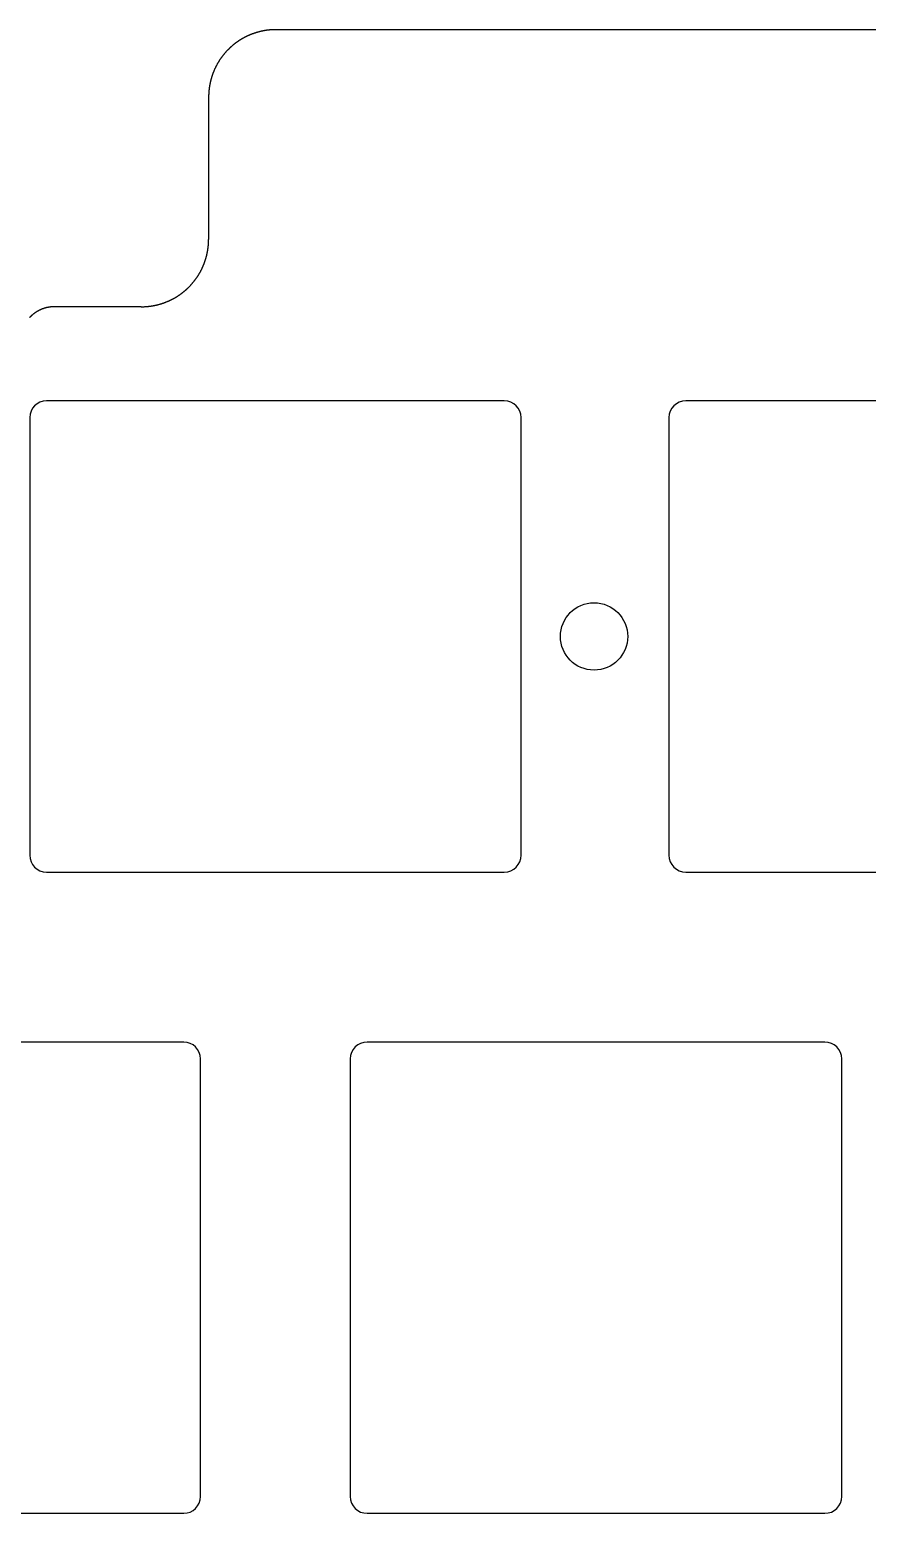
# Model space of a CAD drawing. Header units: millimetres. Extents: x -10 to 277, y -95 to 18.
# Drawn here: x 221.36 to 246.24, y -26.05 to 18.03 of the extents above; entities that cross this region are included whole.
import ezdxf

# ---------------------------------------------------------------- set-up
doc = ezdxf.new("R2010")
doc.units = ezdxf.units.MM
doc.header["$MEASUREMENT"] = 0
doc.layers.get('0').update_dxf_attribs({"linetype": 'CONTINUOUS'})
doc.layers.add('Edge.Cuts', color=53, linetype='CONTINUOUS')

msp = doc.modelspace()

# ---------------------------------------------------------------- linework, layer by layer
msp.add_lwpolyline([(240.35, 6.5), (240.35, -6.5, 0.414212391), (240.85, -7), (254.45, -7, 0.414213562), (254.95, -6.5), (254.95, 6.5, 0.414213562), (254.45, 7), (240.85, 7, 0.414212391)], format="xyb", close=True)
msp.add_circle((238.125, 0), 1)
at = {"layer": 'Edge.Cuts', "linetype": 'Continuous'}
for p, q in [((227.482647, 17.631696), (227.477576, 17.627918)), ((227.487731, 17.635459), (227.482647, 17.631696)), ((227.492826, 17.639205), (227.487731, 17.635459)), ((227.497933, 17.642936), (227.492826, 17.639205)), ((227.503052, 17.64665), (227.497933, 17.642936)), ((227.508183, 17.650348), (227.503052, 17.64665)), ((227.513324, 17.654029), (227.508183, 17.650348)), ((227.518479, 17.657695), (227.513324, 17.654029)), ((227.523644, 17.661343), (227.518479, 17.657695)), ((227.528821, 17.664976), (227.523644, 17.661343)), ((227.534009, 17.668592), (227.528821, 17.664976)), ((227.539209, 17.672192), (227.534009, 17.668592)), ((227.54442, 17.675775), (227.539209, 17.672192)), ((227.549643, 17.679343), (227.54442, 17.675775)), ((227.554876, 17.682893), (227.549643, 17.679343)), ((227.560121, 17.686427), (227.554876, 17.682893)), ((227.565377, 17.689944), (227.560121, 17.686427)), ((227.570645, 17.693444), (227.565377, 17.689944)), ((227.575923, 17.696928), (227.570645, 17.693444)), ((227.581213, 17.700396), (227.575923, 17.696928)), ((227.586513, 17.703846), (227.581213, 17.700396)), ((227.591824, 17.70728), (227.586513, 17.703846)), ((227.597146, 17.710696), (227.591824, 17.70728)), ((227.602479, 17.714097), (227.597146, 17.710696)), ((227.607822, 17.71748), (227.602479, 17.714097)), ((227.613177, 17.720846), (227.607822, 17.71748)), ((227.618542, 17.724195), (227.613177, 17.720846)), ((227.623918, 17.727528), (227.618542, 17.724195)), ((227.629304, 17.730843), (227.623918, 17.727528)), ((227.634701, 17.734142), (227.629304, 17.730843)), ((227.640107, 17.737423), (227.634701, 17.734142)), ((227.645525, 17.740687), (227.640107, 17.737423)), ((227.650953, 17.743934), (227.645525, 17.740687)), ((227.656391, 17.747164), (227.650953, 17.743934)), ((227.661839, 17.750376), (227.656391, 17.747164)), ((227.667298, 17.753572), (227.661839, 17.750376)), ((227.672766, 17.75675), (227.667298, 17.753572)), ((227.678245, 17.759911), (227.672766, 17.75675)), ((227.683733, 17.763055), (227.678245, 17.759911)), ((227.689232, 17.766181), (227.683733, 17.763055)), ((227.69474, 17.76929), (227.689232, 17.766181)), ((227.700259, 17.772381), (227.69474, 17.76929)), ((227.705787, 17.775455), (227.700259, 17.772381)), ((227.711325, 17.778512), (227.705787, 17.775455)), ((227.716872, 17.78155), (227.711325, 17.778512)), ((227.722429, 17.784572), (227.716872, 17.78155)), ((227.727996, 17.787576), (227.722429, 17.784572)), ((227.733572, 17.790562), (227.727996, 17.787576)), ((227.739157, 17.79353), (227.733572, 17.790562)), ((227.744753, 17.796482), (227.739157, 17.79353)), ((227.750357, 17.799415), (227.744753, 17.796482)), ((227.75597, 17.80233), (227.750357, 17.799415)), ((227.761593, 17.805228), (227.75597, 17.80233)), ((227.767225, 17.808108), (227.761593, 17.805228)), ((227.772866, 17.81097), (227.767225, 17.808108)), ((227.778516, 17.813815), (227.772866, 17.81097)), ((227.784175, 17.816641), (227.778516, 17.813815)), ((227.789843, 17.81945), (227.784175, 17.816641)), ((227.79552, 17.82224), (227.789843, 17.81945)), ((227.801206, 17.825013), (227.79552, 17.82224)), ((227.8069, 17.827767), (227.801206, 17.825013)), ((227.812603, 17.830504), (227.8069, 17.827767)), ((227.818315, 17.833223), (227.812603, 17.830504)), ((227.824035, 17.835923), (227.818315, 17.833223)), ((227.829764, 17.838606), (227.824035, 17.835923)), ((227.835501, 17.84127), (227.829764, 17.838606)), ((227.841247, 17.843916), (227.835501, 17.84127)), ((227.847001, 17.846544), (227.841247, 17.843916)), ((227.852763, 17.849154), (227.847001, 17.846544)), ((227.858534, 17.851746), (227.852763, 17.849154)), ((227.864312, 17.854319), (227.858534, 17.851746)), ((227.870099, 17.856874), (227.864312, 17.854319)), ((227.875894, 17.859411), (227.870099, 17.856874)), ((227.881697, 17.861929), (227.875894, 17.859411)), ((227.887508, 17.864429), (227.881697, 17.861929)), ((227.893326, 17.866911), (227.887508, 17.864429)), ((227.899153, 17.869374), (227.893326, 17.866911)), ((227.904987, 17.871819), (227.899153, 17.869374)), ((227.910829, 17.874245), (227.904987, 17.871819)), ((227.922535, 17.879042), (227.910829, 17.874245)), ((227.934272, 17.883765), (227.922535, 17.879042)), ((227.946038, 17.888414), (227.934272, 17.883765)), ((227.957833, 17.892988), (227.946038, 17.888414)), ((227.969656, 17.897487), (227.957833, 17.892988)), ((227.981508, 17.901912), (227.969656, 17.897487)), ((227.993387, 17.906261), (227.981508, 17.901912)), ((228.005294, 17.910535), (227.993387, 17.906261)), ((228.017227, 17.914734), (228.005294, 17.910535)), ((228.029186, 17.918857), (228.017227, 17.914734)), ((228.041171, 17.922904), (228.029186, 17.918857)), ((228.053181, 17.926875), (228.041171, 17.922904)), ((228.065215, 17.930771), (228.053181, 17.926875)), ((228.077274, 17.93459), (228.065215, 17.930771)), ((228.089356, 17.938332), (228.077274, 17.93459)), ((228.101462, 17.941998), (228.089356, 17.938332)), ((228.11359, 17.945587), (228.101462, 17.941998)), ((228.125741, 17.9491), (228.11359, 17.945587)), ((228.137913, 17.952535), (228.125741, 17.9491)), ((228.150106, 17.955894), (228.137913, 17.952535)), ((228.16232, 17.959175), (228.150106, 17.955894)), ((228.174554, 17.962379), (228.16232, 17.959175)), ((228.186809, 17.965505), (228.174554, 17.962379)), ((228.199082, 17.968553), (228.186809, 17.965505)), ((228.211374, 17.971524), (228.199082, 17.968553)), ((228.223684, 17.974417), (228.211374, 17.971524)), ((228.236012, 17.977232), (228.223684, 17.974417)), ((228.248358, 17.979969), (228.236012, 17.977232)), ((228.26072, 17.982628), (228.248358, 17.979969)), ((228.273098, 17.985208), (228.26072, 17.982628)), ((228.285493, 17.98771), (228.273098, 17.985208)), ((228.297902, 17.990134), (228.285493, 17.98771)), ((228.310327, 17.992479), (228.297902, 17.990134)), ((228.322766, 17.994745), (228.310327, 17.992479)), ((228.335219, 17.996933), (228.322766, 17.994745)), ((228.347685, 17.999041), (228.335219, 17.996933)), ((228.360164, 18.001071), (228.347685, 17.999041)), ((228.372656, 18.003022), (228.360164, 18.001071)), ((228.38516, 18.004894), (228.372656, 18.003022)), ((228.397675, 18.006686), (228.38516, 18.004894)), ((228.410202, 18.0084), (228.397675, 18.006686)), ((228.422739, 18.010034), (228.410202, 18.0084)), ((228.435286, 18.011589), (228.422739, 18.010034)), ((228.447843, 18.013064), (228.435286, 18.011589)), ((228.460408, 18.01446), (228.447843, 18.013064)), ((228.472983, 18.015777), (228.460408, 18.01446)), ((228.485566, 18.017014), (228.472983, 18.015777)), ((228.498157, 18.018171), (228.485566, 18.017014)), ((228.510755, 18.019249), (228.498157, 18.018171)), ((228.52336, 18.020247), (228.510755, 18.019249)), ((228.535972, 18.021166), (228.52336, 18.020247)), ((228.54859, 18.022004), (228.535972, 18.021166)), ((228.561213, 18.022763), (228.54859, 18.022004)), ((228.573841, 18.023442), (228.561213, 18.022763)), ((228.586474, 18.024042), (228.573841, 18.023442)), ((228.599111, 18.024561), (228.586474, 18.024042)), ((228.611752, 18.025001), (228.599111, 18.024561)), ((228.624397, 18.02536), (228.611752, 18.025001)), ((228.637044, 18.02564), (228.624397, 18.02536)), ((228.649694, 18.02584), (228.637044, 18.02564)), ((228.662346, 18.02596), (228.649694, 18.02584)), ((228.675, 18.026), (228.662346, 18.02596)), ((247.8334, 18.026), (228.675, 18.026)), ((227.048399, 17.189675), (227.041075, 17.179368)), ((227.055789, 17.199935), (227.048399, 17.189675)), ((227.063243, 17.210148), (227.055789, 17.199935)), ((227.070761, 17.220313), (227.063243, 17.210148)), ((227.078344, 17.230431), (227.070761, 17.220313)), ((227.08599, 17.2405), (227.078344, 17.230431)), ((227.0937, 17.250521), (227.08599, 17.2405)), ((227.101474, 17.260493), (227.0937, 17.250521)), ((227.10931, 17.270416), (227.101474, 17.260493)), ((227.117209, 17.280289), (227.10931, 17.270416)), ((227.12517, 17.290113), (227.117209, 17.280289)), ((227.133194, 17.299885), (227.12517, 17.290113)), ((227.141279, 17.309607), (227.133194, 17.299885)), ((227.149426, 17.319278), (227.141279, 17.309607)), ((227.157634, 17.328898), (227.149426, 17.319278)), ((227.165903, 17.338466), (227.157634, 17.328898)), ((227.174232, 17.347982), (227.165903, 17.338466)), ((227.182622, 17.357445), (227.174232, 17.347982)), ((227.191072, 17.366855), (227.182622, 17.357445)), ((227.199582, 17.376213), (227.191072, 17.366855)), ((227.208151, 17.385517), (227.199582, 17.376213)), ((227.21678, 17.394767), (227.208151, 17.385517)), ((227.225467, 17.403963), (227.21678, 17.394767)), ((227.234213, 17.413104), (227.225467, 17.403963)), ((227.243018, 17.422191), (227.234213, 17.413104)), ((227.25188, 17.431223), (227.243018, 17.422191)), ((227.2608, 17.4402), (227.25188, 17.431223)), ((227.262433, 17.441831), (227.2608, 17.4402)), ((227.266923, 17.446296), (227.262433, 17.441831)), ((227.271425, 17.450746), (227.266923, 17.446296)), ((227.275942, 17.455182), (227.271425, 17.450746)), ((227.280472, 17.459602), (227.275942, 17.455182)), ((227.285016, 17.464009), (227.280472, 17.459602)), ((227.289574, 17.4684), (227.285016, 17.464009)), ((227.294146, 17.472778), (227.289574, 17.4684)), ((227.29873, 17.47714), (227.294146, 17.472778)), ((227.303329, 17.481489), (227.29873, 17.47714)), ((227.307941, 17.485821), (227.303329, 17.481489)), ((227.312567, 17.49014), (227.307941, 17.485821)), ((227.317206, 17.494443), (227.312567, 17.49014)), ((227.321859, 17.498733), (227.317206, 17.494443)), ((227.326525, 17.503006), (227.321859, 17.498733)), ((227.331204, 17.507265), (227.326525, 17.503006)), ((227.335896, 17.511509), (227.331204, 17.507265)), ((227.340603, 17.515738), (227.335896, 17.511509)), ((227.345322, 17.519952), (227.340603, 17.515738)), ((227.350054, 17.524151), (227.345322, 17.519952)), ((227.354799, 17.528335), (227.350054, 17.524151)), ((227.359558, 17.532504), (227.354799, 17.528335)), ((227.364329, 17.536657), (227.359558, 17.532504)), ((227.369114, 17.540796), (227.364329, 17.536657)), ((227.373911, 17.544918), (227.369114, 17.540796)), ((227.378722, 17.549027), (227.373911, 17.544918)), ((227.383545, 17.553119), (227.378722, 17.549027)), ((227.388382, 17.557196), (227.383545, 17.553119)), ((227.39323, 17.561258), (227.388382, 17.557196)), ((227.398093, 17.565304), (227.39323, 17.561258)), ((227.402966, 17.569335), (227.398093, 17.565304)), ((227.407854, 17.573351), (227.402966, 17.569335)), ((227.412753, 17.57735), (227.407854, 17.573351)), ((227.417666, 17.581335), (227.412753, 17.57735)), ((227.42259, 17.585303), (227.417666, 17.581335)), ((227.427528, 17.589256), (227.42259, 17.585303)), ((227.432477, 17.593193), (227.427528, 17.589256)), ((227.43744, 17.597115), (227.432477, 17.593193)), ((227.442414, 17.601021), (227.43744, 17.597115)), ((227.447401, 17.604911), (227.442414, 17.601021)), ((227.452399, 17.608785), (227.447401, 17.604911)), ((227.457411, 17.612644), (227.452399, 17.608785)), ((227.462434, 17.616486), (227.457411, 17.612644)), ((227.467469, 17.620313), (227.462434, 17.616486)), ((227.472516, 17.624123), (227.467469, 17.620313)), ((227.477576, 17.627918), (227.472516, 17.624123)), ((226.81121, 16.751438), (226.808925, 16.745539)), ((226.813514, 16.757329), (226.81121, 16.751438)), ((226.815837, 16.763213), (226.813514, 16.757329)), ((226.818178, 16.769089), (226.815837, 16.763213)), ((226.820538, 16.774958), (226.818178, 16.769089)), ((226.822916, 16.78082), (226.820538, 16.774958)), ((226.825313, 16.786674), (226.822916, 16.78082)), ((226.827728, 16.79252), (226.825313, 16.786674)), ((226.832614, 16.80419), (226.827728, 16.79252)), ((226.837573, 16.815829), (226.832614, 16.80419)), ((226.842606, 16.827436), (226.837573, 16.815829)), ((226.847713, 16.83901), (226.842606, 16.827436)), ((226.852892, 16.850552), (226.847713, 16.83901)), ((226.858144, 16.862061), (226.852892, 16.850552)), ((226.863469, 16.873537), (226.858144, 16.862061)), ((226.868866, 16.884978), (226.863469, 16.873537)), ((226.874335, 16.896385), (226.868866, 16.884978)), ((226.879876, 16.907757), (226.874335, 16.896385)), ((226.885489, 16.919093), (226.879876, 16.907757)), ((226.891174, 16.930394), (226.885489, 16.919093)), ((226.896929, 16.941658), (226.891174, 16.930394)), ((226.902756, 16.952885), (226.896929, 16.941658)), ((226.908653, 16.964075), (226.902756, 16.952885)), ((226.914621, 16.975228), (226.908653, 16.964075)), ((226.92066, 16.986342), (226.914621, 16.975228)), ((226.926768, 16.997417), (226.92066, 16.986342)), ((226.932946, 17.008454), (226.926768, 16.997417)), ((226.939194, 17.019451), (226.932946, 17.008454)), ((226.94551, 17.030408), (226.939194, 17.019451)), ((226.951896, 17.041324), (226.94551, 17.030408)), ((226.958351, 17.0522), (226.951896, 17.041324)), ((226.964874, 17.063034), (226.958351, 17.0522)), ((226.971466, 17.073827), (226.964874, 17.063034)), ((226.978125, 17.084578), (226.971466, 17.073827)), ((226.984852, 17.095286), (226.978125, 17.084578)), ((226.991647, 17.105951), (226.984852, 17.095286)), ((226.998509, 17.116572), (226.991647, 17.105951)), ((227.005437, 17.12715), (226.998509, 17.116572)), ((227.012433, 17.137684), (227.005437, 17.12715)), ((227.019494, 17.148173), (227.012433, 17.137684)), ((227.026622, 17.158617), (227.019494, 17.148173)), ((227.033816, 17.169016), (227.026622, 17.158617)), ((227.041075, 17.179368), (227.033816, 17.169016)), ((226.695548, 16.312), (226.694653, 16.305739)), ((226.696462, 16.318257), (226.695548, 16.312)), ((226.697396, 16.324512), (226.696462, 16.318257)), ((226.698349, 16.330764), (226.697396, 16.324512)), ((226.699323, 16.337013), (226.698349, 16.330764)), ((226.700316, 16.343258), (226.699323, 16.337013)), ((226.701329, 16.3495), (226.700316, 16.343258)), ((226.702362, 16.355739), (226.701329, 16.3495)), ((226.703415, 16.361975), (226.702362, 16.355739)), ((226.704487, 16.368207), (226.703415, 16.361975)), ((226.705579, 16.374436), (226.704487, 16.368207)), ((226.706691, 16.380661), (226.705579, 16.374436)), ((226.707822, 16.386884), (226.706691, 16.380661)), ((226.708973, 16.393102), (226.707822, 16.386884)), ((226.710144, 16.399317), (226.708973, 16.393102)), ((226.711334, 16.405528), (226.710144, 16.399317)), ((226.712544, 16.411735), (226.711334, 16.405528)), ((226.713774, 16.417938), (226.712544, 16.411735)), ((226.715023, 16.424138), (226.713774, 16.417938)), ((226.716292, 16.430333), (226.715023, 16.424138)), ((226.717581, 16.436525), (226.716292, 16.430333)), ((226.718889, 16.442712), (226.717581, 16.436525)), ((226.720216, 16.448896), (226.718889, 16.442712)), ((226.721564, 16.455075), (226.720216, 16.448896)), ((226.72293, 16.46125), (226.721564, 16.455075)), ((226.724317, 16.46742), (226.72293, 16.46125)), ((226.725723, 16.473587), (226.724317, 16.46742)), ((226.727148, 16.479748), (226.725723, 16.473587)), ((226.728593, 16.485906), (226.727148, 16.479748)), ((226.730057, 16.492058), (226.728593, 16.485906)), ((226.731541, 16.498207), (226.730057, 16.492058)), ((226.733044, 16.50435), (226.731541, 16.498207)), ((226.734567, 16.510489), (226.733044, 16.50435)), ((226.736109, 16.516622), (226.734567, 16.510489)), ((226.73767, 16.522751), (226.736109, 16.516622)), ((226.739251, 16.528875), (226.73767, 16.522751)), ((226.740851, 16.534995), (226.739251, 16.528875)), ((226.742471, 16.541108), (226.740851, 16.534995)), ((226.74411, 16.547217), (226.742471, 16.541108)), ((226.745768, 16.553321), (226.74411, 16.547217)), ((226.747446, 16.55942), (226.745768, 16.553321)), ((226.749142, 16.565512), (226.747446, 16.55942)), ((226.750859, 16.5716), (226.749142, 16.565512)), ((226.752594, 16.577683), (226.750859, 16.5716)), ((226.754349, 16.58376), (226.752594, 16.577683)), ((226.756122, 16.589831), (226.754349, 16.58376)), ((226.757915, 16.595897), (226.756122, 16.589831)), ((226.759728, 16.601957), (226.757915, 16.595897)), ((226.761559, 16.608011), (226.759728, 16.601957)), ((226.76341, 16.61406), (226.761559, 16.608011)), ((226.765279, 16.620103), (226.76341, 16.61406)), ((226.767168, 16.626139), (226.765279, 16.620103)), ((226.769076, 16.63217), (226.767168, 16.626139)), ((226.771003, 16.638195), (226.769076, 16.63217)), ((226.772949, 16.644214), (226.771003, 16.638195)), ((226.774914, 16.650226), (226.772949, 16.644214)), ((226.776898, 16.656232), (226.774914, 16.650226)), ((226.778901, 16.662232), (226.776898, 16.656232)), ((226.780923, 16.668226), (226.778901, 16.662232)), ((226.782964, 16.674213), (226.780923, 16.668226)), ((226.785024, 16.680194), (226.782964, 16.674213)), ((226.787102, 16.686168), (226.785024, 16.680194)), ((226.7892, 16.692136), (226.787102, 16.686168)), ((226.791316, 16.698097), (226.7892, 16.692136)), ((226.793452, 16.704052), (226.791316, 16.698097)), ((226.795606, 16.709999), (226.793452, 16.704052)), ((226.797779, 16.71594), (226.795606, 16.709999)), ((226.799971, 16.721874), (226.797779, 16.71594)), ((226.802181, 16.727801), (226.799971, 16.721874)), ((226.80441, 16.733721), (226.802181, 16.727801)), ((226.806658, 16.739633), (226.80441, 16.733721)), ((226.808925, 16.745539), (226.806658, 16.739633)), ((226.675001, 16.028309), (226.675, 16.026)), ((226.675, 16.026), (226.675, 11.7946)), ((226.675019, 16.03464), (226.675001, 16.028309)), ((226.675056, 16.040969), (226.675019, 16.03464)), ((226.675113, 16.047299), (226.675056, 16.040969)), ((226.675191, 16.053627), (226.675113, 16.047299)), ((226.675288, 16.059957), (226.675191, 16.053627)), ((226.675405, 16.066284), (226.675288, 16.059957)), ((226.675543, 16.072612), (226.675405, 16.066284)), ((226.6757, 16.078937), (226.675543, 16.072612)), ((226.675877, 16.085264), (226.6757, 16.078937)), ((226.676075, 16.091588), (226.675877, 16.085264)), ((226.676292, 16.097912), (226.676075, 16.091588)), ((226.676529, 16.104235), (226.676292, 16.097912)), ((226.676787, 16.110557), (226.676529, 16.104235)), ((226.677064, 16.116877), (226.676787, 16.110557)), ((226.677361, 16.123198), (226.677064, 16.116877)), ((226.677678, 16.129516), (226.677361, 16.123198)), ((226.678016, 16.135834), (226.677678, 16.129516)), ((226.678373, 16.14215), (226.678016, 16.135834)), ((226.67875, 16.148465), (226.678373, 16.14215)), ((226.679147, 16.154778), (226.67875, 16.148465)), ((226.679564, 16.161091), (226.679147, 16.154778)), ((226.680001, 16.1674), (226.679564, 16.161091)), ((226.680458, 16.17371), (226.680001, 16.1674)), ((226.680935, 16.180017), (226.680458, 16.17371)), ((226.681432, 16.186323), (226.680935, 16.180017)), ((226.681949, 16.192627), (226.681432, 16.186323)), ((226.682485, 16.19893), (226.681949, 16.192627)), ((226.683042, 16.205229), (226.682485, 16.19893)), ((226.683619, 16.211528), (226.683042, 16.205229)), ((226.684215, 16.217824), (226.683619, 16.211528)), ((226.684831, 16.224119), (226.684215, 16.217824)), ((226.685468, 16.230411), (226.684831, 16.224119)), ((226.686124, 16.236702), (226.685468, 16.230411)), ((226.6868, 16.24299), (226.686124, 16.236702)), ((226.687496, 16.249276), (226.6868, 16.24299)), ((226.688212, 16.255559), (226.687496, 16.249276)), ((226.688947, 16.261841), (226.688212, 16.255559)), ((226.689703, 16.26812), (226.688947, 16.261841)), ((226.690478, 16.274397), (226.689703, 16.26812)), ((226.691274, 16.28067), (226.690478, 16.274397)), ((226.692089, 16.286942), (226.691274, 16.28067)), ((226.692924, 16.29321), (226.692089, 16.286942)), ((226.693779, 16.299477), (226.692924, 16.29321)), ((226.694653, 16.305739), (226.693779, 16.299477)), ((226.646585, 11.458625), (226.647638, 11.464861)), ((226.647638, 11.464861), (226.648671, 11.4711)), ((226.648671, 11.4711), (226.649684, 11.477342)), ((226.649684, 11.477342), (226.650677, 11.483587)), ((226.650677, 11.483587), (226.651651, 11.489836)), ((226.651651, 11.489836), (226.652604, 11.496088)), ((226.652604, 11.496088), (226.653538, 11.502343)), ((226.653538, 11.502343), (226.654452, 11.5086)), ((226.654452, 11.5086), (226.655347, 11.514861)), ((226.655347, 11.514861), (226.656221, 11.521123)), ((226.656221, 11.521123), (226.657076, 11.52739)), ((226.657076, 11.52739), (226.657911, 11.533658)), ((226.657911, 11.533658), (226.658726, 11.53993)), ((226.658726, 11.53993), (226.659522, 11.546203)), ((226.659522, 11.546203), (226.660297, 11.55248)), ((226.660297, 11.55248), (226.661053, 11.558759)), ((226.661053, 11.558759), (226.661788, 11.565041)), ((226.661788, 11.565041), (226.662504, 11.571324)), ((226.662504, 11.571324), (226.6632, 11.57761)), ((226.6632, 11.57761), (226.663876, 11.583898)), ((226.663876, 11.583898), (226.664532, 11.590189)), ((226.664532, 11.590189), (226.665169, 11.596481)), ((226.665169, 11.596481), (226.665785, 11.602776)), ((226.665785, 11.602776), (226.666381, 11.609072)), ((226.666381, 11.609072), (226.666958, 11.615371)), ((226.666958, 11.615371), (226.667515, 11.62167)), ((226.667515, 11.62167), (226.668051, 11.627973)), ((226.668051, 11.627973), (226.668568, 11.634277)), ((226.668568, 11.634277), (226.669065, 11.640583)), ((226.669065, 11.640583), (226.669542, 11.64689)), ((226.669542, 11.64689), (226.669999, 11.6532)), ((226.669999, 11.6532), (226.670436, 11.659509)), ((226.670436, 11.659509), (226.670853, 11.665822)), ((226.670853, 11.665822), (226.67125, 11.672135)), ((226.67125, 11.672135), (226.671627, 11.67845)), ((226.671627, 11.67845), (226.671984, 11.684766)), ((226.671984, 11.684766), (226.672322, 11.691084)), ((226.672322, 11.691084), (226.672639, 11.697402)), ((226.672639, 11.697402), (226.672936, 11.703723)), ((226.672936, 11.703723), (226.673213, 11.710043)), ((226.673213, 11.710043), (226.673471, 11.716365)), ((226.673471, 11.716365), (226.673708, 11.722688)), ((226.673708, 11.722688), (226.673925, 11.729012)), ((226.673925, 11.729012), (226.674123, 11.735336)), ((226.674123, 11.735336), (226.6743, 11.741663)), ((226.6743, 11.741663), (226.674457, 11.747988)), ((226.674457, 11.747988), (226.674595, 11.754316)), ((226.674595, 11.754316), (226.674712, 11.760643)), ((226.674712, 11.760643), (226.674809, 11.766973)), ((226.674809, 11.766973), (226.674887, 11.773301)), ((226.674887, 11.773301), (226.674944, 11.779631)), ((226.674944, 11.779631), (226.674981, 11.78596)), ((226.674981, 11.78596), (226.674999, 11.792291)), ((226.674999, 11.792291), (226.675, 11.7946)), ((226.517386, 11.01641), (226.522272, 11.02808)), ((226.522272, 11.02808), (226.524687, 11.033926)), ((226.524687, 11.033926), (226.527084, 11.03978)), ((226.527084, 11.03978), (226.529462, 11.045642)), ((226.529462, 11.045642), (226.531822, 11.051511)), ((226.531822, 11.051511), (226.534163, 11.057387)), ((226.534163, 11.057387), (226.536486, 11.063271)), ((226.536486, 11.063271), (226.53879, 11.069162)), ((226.53879, 11.069162), (226.541075, 11.075061)), ((226.541075, 11.075061), (226.543342, 11.080967)), ((226.543342, 11.080967), (226.54559, 11.086879)), ((226.54559, 11.086879), (226.547819, 11.092799)), ((226.547819, 11.092799), (226.550029, 11.098726)), ((226.550029, 11.098726), (226.552221, 11.10466)), ((226.552221, 11.10466), (226.554394, 11.110601)), ((226.554394, 11.110601), (226.556548, 11.116548)), ((226.556548, 11.116548), (226.558684, 11.122503)), ((226.558684, 11.122503), (226.5608, 11.128464)), ((226.5608, 11.128464), (226.562898, 11.134432)), ((226.562898, 11.134432), (226.564976, 11.140406)), ((226.564976, 11.140406), (226.567036, 11.146387)), ((226.567036, 11.146387), (226.569077, 11.152374)), ((226.569077, 11.152374), (226.571099, 11.158368)), ((226.571099, 11.158368), (226.573102, 11.164368)), ((226.573102, 11.164368), (226.575086, 11.170374)), ((226.575086, 11.170374), (226.577051, 11.176386)), ((226.577051, 11.176386), (226.578997, 11.182405)), ((226.578997, 11.182405), (226.580924, 11.18843)), ((226.580924, 11.18843), (226.582832, 11.194461)), ((226.582832, 11.194461), (226.584721, 11.200497)), ((226.584721, 11.200497), (226.58659, 11.20654)), ((226.58659, 11.20654), (226.588441, 11.212589)), ((226.588441, 11.212589), (226.590272, 11.218643)), ((226.590272, 11.218643), (226.592085, 11.224703)), ((226.592085, 11.224703), (226.593878, 11.230769)), ((226.593878, 11.230769), (226.595651, 11.23684)), ((226.595651, 11.23684), (226.597406, 11.242917)), ((226.597406, 11.242917), (226.599141, 11.249)), ((226.599141, 11.249), (226.600858, 11.255088)), ((226.600858, 11.255088), (226.602554, 11.26118)), ((226.602554, 11.26118), (226.604232, 11.267279)), ((226.604232, 11.267279), (226.60589, 11.273383)), ((226.60589, 11.273383), (226.607529, 11.279492)), ((226.607529, 11.279492), (226.609149, 11.285605)), ((226.609149, 11.285605), (226.610749, 11.291725)), ((226.610749, 11.291725), (226.61233, 11.297849)), ((226.61233, 11.297849), (226.613891, 11.303978)), ((226.613891, 11.303978), (226.615433, 11.310111)), ((226.615433, 11.310111), (226.616956, 11.31625)), ((226.616956, 11.31625), (226.618459, 11.322393)), ((226.618459, 11.322393), (226.619943, 11.328542)), ((226.619943, 11.328542), (226.621407, 11.334694)), ((226.621407, 11.334694), (226.622852, 11.340852)), ((226.622852, 11.340852), (226.624277, 11.347013)), ((226.624277, 11.347013), (226.625683, 11.35318)), ((226.625683, 11.35318), (226.62707, 11.35935)), ((226.62707, 11.35935), (226.628436, 11.365525)), ((226.628436, 11.365525), (226.629784, 11.371704)), ((226.629784, 11.371704), (226.631111, 11.377888)), ((226.631111, 11.377888), (226.632419, 11.384075)), ((226.632419, 11.384075), (226.633708, 11.390267)), ((226.633708, 11.390267), (226.634977, 11.396462)), ((226.634977, 11.396462), (226.636226, 11.402662)), ((226.636226, 11.402662), (226.637456, 11.408865)), ((226.637456, 11.408865), (226.638666, 11.415072)), ((226.638666, 11.415072), (226.639856, 11.421283)), ((226.639856, 11.421283), (226.641027, 11.427498)), ((226.641027, 11.427498), (226.642178, 11.433716)), ((226.642178, 11.433716), (226.643309, 11.439939)), ((226.643309, 11.439939), (226.644421, 11.446164)), ((226.644421, 11.446164), (226.645513, 11.452393)), ((226.645513, 11.452393), (226.646585, 11.458625)), ((226.2563, 10.570079), (226.26401, 10.5801)), ((226.26401, 10.5801), (226.271656, 10.590169)), ((226.271656, 10.590169), (226.279239, 10.600287)), ((226.279239, 10.600287), (226.286757, 10.610452)), ((226.286757, 10.610452), (226.294211, 10.620665)), ((226.294211, 10.620665), (226.301601, 10.630925)), ((226.301601, 10.630925), (226.308925, 10.641232)), ((226.308925, 10.641232), (226.316184, 10.651584)), ((226.316184, 10.651584), (226.323378, 10.661983)), ((226.323378, 10.661983), (226.330506, 10.672427)), ((226.330506, 10.672427), (226.337567, 10.682916)), ((226.337567, 10.682916), (226.344563, 10.69345)), ((226.344563, 10.69345), (226.351491, 10.704028)), ((226.351491, 10.704028), (226.358353, 10.714649)), ((226.358353, 10.714649), (226.365148, 10.725314)), ((226.365148, 10.725314), (226.371875, 10.736022)), ((226.371875, 10.736022), (226.378534, 10.746773)), ((226.378534, 10.746773), (226.385126, 10.757566)), ((226.385126, 10.757566), (226.391649, 10.7684)), ((226.391649, 10.7684), (226.398104, 10.779276)), ((226.398104, 10.779276), (226.40449, 10.790192)), ((226.40449, 10.790192), (226.410806, 10.801149)), ((226.410806, 10.801149), (226.417054, 10.812146)), ((226.417054, 10.812146), (226.423232, 10.823183)), ((226.423232, 10.823183), (226.42934, 10.834258)), ((226.42934, 10.834258), (226.435379, 10.845372)), ((226.435379, 10.845372), (226.441347, 10.856525)), ((226.441347, 10.856525), (226.447244, 10.867715)), ((226.447244, 10.867715), (226.453071, 10.878942)), ((226.453071, 10.878942), (226.458826, 10.890206)), ((226.458826, 10.890206), (226.464511, 10.901507)), ((226.464511, 10.901507), (226.470124, 10.912843)), ((226.470124, 10.912843), (226.475665, 10.924215)), ((226.475665, 10.924215), (226.481134, 10.935622)), ((226.481134, 10.935622), (226.486531, 10.947063)), ((226.486531, 10.947063), (226.491856, 10.958539)), ((226.491856, 10.958539), (226.497108, 10.970048)), ((226.497108, 10.970048), (226.502287, 10.98159)), ((226.502287, 10.98159), (226.507394, 10.993164)), ((226.507394, 10.993164), (226.512427, 11.004771)), ((226.512427, 11.004771), (226.517386, 11.01641)), ((225.789879, 10.134173), (225.795124, 10.137707)), ((225.795124, 10.137707), (225.800357, 10.141257)), ((225.800357, 10.141257), (225.80558, 10.144825)), ((225.80558, 10.144825), (225.810791, 10.148408)), ((225.810791, 10.148408), (225.815991, 10.152008)), ((225.815991, 10.152008), (225.821179, 10.155624)), ((225.821179, 10.155624), (225.826356, 10.159257)), ((225.826356, 10.159257), (225.831521, 10.162905)), ((225.831521, 10.162905), (225.836676, 10.166571)), ((225.836676, 10.166571), (225.841817, 10.170252)), ((225.841817, 10.170252), (225.846948, 10.17395)), ((225.846948, 10.17395), (225.852067, 10.177664)), ((225.852067, 10.177664), (225.857174, 10.181395)), ((225.857174, 10.181395), (225.862269, 10.185141)), ((225.862269, 10.185141), (225.867353, 10.188904)), ((225.867353, 10.188904), (225.872424, 10.192682)), ((225.872424, 10.192682), (225.877484, 10.196477)), ((225.877484, 10.196477), (225.882531, 10.200287)), ((225.882531, 10.200287), (225.887566, 10.204114)), ((225.887566, 10.204114), (225.892589, 10.207956)), ((225.892589, 10.207956), (225.897601, 10.211815)), ((225.897601, 10.211815), (225.902599, 10.215689)), ((225.902599, 10.215689), (225.907586, 10.219579)), ((225.907586, 10.219579), (225.91256, 10.223485)), ((225.91256, 10.223485), (225.917523, 10.227407)), ((225.917523, 10.227407), (225.922472, 10.231344)), ((225.922472, 10.231344), (225.92741, 10.235297)), ((225.92741, 10.235297), (225.932334, 10.239265)), ((225.932334, 10.239265), (225.937247, 10.24325)), ((225.937247, 10.24325), (225.942146, 10.247249)), ((225.942146, 10.247249), (225.947034, 10.251265)), ((225.947034, 10.251265), (225.951907, 10.255296)), ((225.951907, 10.255296), (225.95677, 10.259342)), ((225.95677, 10.259342), (225.961618, 10.263404)), ((225.961618, 10.263404), (225.966455, 10.267481)), ((225.966455, 10.267481), (225.971278, 10.271573)), ((225.971278, 10.271573), (225.976089, 10.275682)), ((225.976089, 10.275682), (225.980886, 10.279804)), ((225.980886, 10.279804), (225.985671, 10.283943)), ((225.985671, 10.283943), (225.990442, 10.288096)), ((225.990442, 10.288096), (225.995201, 10.292265)), ((225.995201, 10.292265), (225.999946, 10.296449)), ((225.999946, 10.296449), (226.004678, 10.300648)), ((226.004678, 10.300648), (226.009397, 10.304862)), ((226.009397, 10.304862), (226.014104, 10.309091)), ((226.014104, 10.309091), (226.018796, 10.313335)), ((226.018796, 10.313335), (226.023475, 10.317594)), ((226.023475, 10.317594), (226.028141, 10.321867)), ((226.028141, 10.321867), (226.032794, 10.326157)), ((226.032794, 10.326157), (226.037433, 10.33046)), ((226.037433, 10.33046), (226.042059, 10.334779)), ((226.042059, 10.334779), (226.046671, 10.339111)), ((226.046671, 10.339111), (226.05127, 10.34346)), ((226.05127, 10.34346), (226.055854, 10.347822)), ((226.055854, 10.347822), (226.060426, 10.3522)), ((226.060426, 10.3522), (226.064984, 10.356591)), ((226.064984, 10.356591), (226.069528, 10.360998)), ((226.069528, 10.360998), (226.074058, 10.365418)), ((226.074058, 10.365418), (226.078575, 10.369854)), ((226.078575, 10.369854), (226.083077, 10.374304)), ((226.083077, 10.374304), (226.087567, 10.378769)), ((226.087567, 10.378769), (226.0892, 10.3804)), ((226.0892, 10.3804), (226.09812, 10.389377)), ((226.09812, 10.389377), (226.106982, 10.398409)), ((226.106982, 10.398409), (226.115787, 10.407496)), ((226.115787, 10.407496), (226.124533, 10.416637)), ((226.124533, 10.416637), (226.13322, 10.425833)), ((226.13322, 10.425833), (226.141849, 10.435083)), ((226.141849, 10.435083), (226.150418, 10.444387)), ((226.150418, 10.444387), (226.158928, 10.453745)), ((226.158928, 10.453745), (226.167378, 10.463155)), ((226.167378, 10.463155), (226.175768, 10.472618)), ((226.175768, 10.472618), (226.184097, 10.482134)), ((226.184097, 10.482134), (226.192366, 10.491702)), ((226.192366, 10.491702), (226.200574, 10.501322)), ((226.200574, 10.501322), (226.208721, 10.510993)), ((226.208721, 10.510993), (226.216806, 10.520715)), ((226.216806, 10.520715), (226.22483, 10.530487)), ((226.22483, 10.530487), (226.232791, 10.540311)), ((226.232791, 10.540311), (226.24069, 10.550184)), ((226.24069, 10.550184), (226.248526, 10.560107)), ((226.248526, 10.560107), (226.2563, 10.570079)), ((221.667215, 9.700156), (221.659129, 9.696323)), ((221.675335, 9.703915), (221.667215, 9.700156)), ((221.683487, 9.707602), (221.675335, 9.703915)), ((221.691672, 9.711216), (221.683487, 9.707602)), ((221.699889, 9.714756), (221.691672, 9.711216)), ((221.708136, 9.718222), (221.699889, 9.714756)), ((221.716414, 9.721615), (221.708136, 9.718222)), ((221.724721, 9.724933), (221.716414, 9.721615)), ((221.733057, 9.728176), (221.724721, 9.724933)), ((221.741422, 9.731345), (221.733057, 9.728176)), ((221.749814, 9.734439), (221.741422, 9.731345)), ((221.758233, 9.737457), (221.749814, 9.734439)), ((221.766678, 9.7404), (221.758233, 9.737457)), ((221.775148, 9.743267), (221.766678, 9.7404)), ((221.783644, 9.746058), (221.775148, 9.743267)), ((221.792163, 9.748772), (221.783644, 9.746058)), ((221.800706, 9.75141), (221.792163, 9.748772)), ((221.809272, 9.753972), (221.800706, 9.75141)), ((221.81786, 9.756457), (221.809272, 9.753972)), ((221.826469, 9.758865), (221.81786, 9.756457)), ((221.835099, 9.761195), (221.826469, 9.758865)), ((221.843749, 9.763448), (221.835099, 9.761195)), ((221.852419, 9.765624), (221.843749, 9.763448)), ((221.861107, 9.767721), (221.852419, 9.765624)), ((221.869813, 9.769741), (221.861107, 9.767721)), ((221.878537, 9.771683), (221.869813, 9.769741)), ((221.887278, 9.773547), (221.878537, 9.771683)), ((221.896035, 9.775332), (221.887278, 9.773547)), ((221.904807, 9.777039), (221.896035, 9.775332)), ((221.913594, 9.778668), (221.904807, 9.777039)), ((221.922395, 9.780218), (221.913594, 9.778668)), ((221.93121, 9.781689), (221.922395, 9.780218)), ((221.940038, 9.783081), (221.93121, 9.781689)), ((221.948878, 9.784394), (221.940038, 9.783081)), ((221.957729, 9.785628), (221.948878, 9.784394)), ((221.966592, 9.786783), (221.957729, 9.785628)), ((221.975465, 9.787858), (221.966592, 9.786783)), ((221.984348, 9.788854), (221.975465, 9.787858)), ((221.993241, 9.789771), (221.984348, 9.788854)), ((222.002142, 9.790609), (221.993241, 9.789771)), ((222.011051, 9.791366), (222.002142, 9.790609)), ((222.019967, 9.792045), (222.011051, 9.791366)), ((222.028891, 9.792643), (222.019967, 9.792045)), ((222.03782, 9.793162), (222.028891, 9.792643)), ((222.046756, 9.793601), (222.03782, 9.793162)), ((222.055697, 9.793961), (222.046756, 9.793601)), ((222.064642, 9.79424), (222.055697, 9.793961)), ((222.073591, 9.79444), (222.064642, 9.79424)), ((222.082544, 9.79456), (222.073591, 9.79444)), ((222.0915, 9.7946), (222.082544, 9.79456)), ((224.675, 9.7946), (222.0915, 9.7946)), ((224.675, 9.7946), (224.687654, 9.79464)), ((224.687654, 9.79464), (224.700306, 9.79476)), ((224.700306, 9.79476), (224.712956, 9.79496)), ((224.712956, 9.79496), (224.725603, 9.79524)), ((224.725603, 9.79524), (224.738248, 9.795599)), ((224.738248, 9.795599), (224.750889, 9.796039)), ((224.750889, 9.796039), (224.763526, 9.796558)), ((224.763526, 9.796558), (224.776159, 9.797158)), ((224.776159, 9.797158), (224.788787, 9.797837)), ((224.788787, 9.797837), (224.80141, 9.798596)), ((224.80141, 9.798596), (224.814028, 9.799434)), ((224.814028, 9.799434), (224.82664, 9.800353)), ((224.82664, 9.800353), (224.839245, 9.801351)), ((224.839245, 9.801351), (224.851843, 9.802429)), ((224.851843, 9.802429), (224.864434, 9.803586)), ((224.864434, 9.803586), (224.877017, 9.804823)), ((224.877017, 9.804823), (224.889592, 9.80614)), ((224.889592, 9.80614), (224.902157, 9.807536)), ((224.902157, 9.807536), (224.914714, 9.809011)), ((224.914714, 9.809011), (224.927261, 9.810566)), ((224.927261, 9.810566), (224.939798, 9.8122)), ((224.939798, 9.8122), (224.952325, 9.813914)), ((224.952325, 9.813914), (224.96484, 9.815706)), ((224.96484, 9.815706), (224.977344, 9.817578)), ((224.977344, 9.817578), (224.989836, 9.819529)), ((224.989836, 9.819529), (225.002315, 9.821559)), ((225.002315, 9.821559), (225.014781, 9.823667)), ((225.014781, 9.823667), (225.027234, 9.825855)), ((225.027234, 9.825855), (225.039673, 9.828121)), ((225.039673, 9.828121), (225.052098, 9.830466)), ((225.052098, 9.830466), (225.064507, 9.83289)), ((225.064507, 9.83289), (225.076902, 9.835392)), ((225.076902, 9.835392), (225.08928, 9.837972)), ((225.08928, 9.837972), (225.101642, 9.840631)), ((225.101642, 9.840631), (225.113988, 9.843368)), ((225.113988, 9.843368), (225.126316, 9.846183)), ((225.126316, 9.846183), (225.138626, 9.849076)), ((225.138626, 9.849076), (225.150918, 9.852047)), ((225.150918, 9.852047), (225.163191, 9.855095)), ((225.163191, 9.855095), (225.175446, 9.858221)), ((225.175446, 9.858221), (225.18768, 9.861425)), ((225.18768, 9.861425), (225.199894, 9.864706)), ((225.199894, 9.864706), (225.212087, 9.868065)), ((225.212087, 9.868065), (225.224259, 9.8715)), ((225.224259, 9.8715), (225.23641, 9.875013)), ((225.23641, 9.875013), (225.248538, 9.878602)), ((225.248538, 9.878602), (225.260644, 9.882268)), ((225.260644, 9.882268), (225.272726, 9.88601)), ((225.272726, 9.88601), (225.284785, 9.889829)), ((225.284785, 9.889829), (225.296819, 9.893725)), ((225.296819, 9.893725), (225.308829, 9.897696)), ((225.308829, 9.897696), (225.320814, 9.901743)), ((225.320814, 9.901743), (225.332773, 9.905866)), ((225.332773, 9.905866), (225.344706, 9.910065)), ((225.344706, 9.910065), (225.356613, 9.914339)), ((225.356613, 9.914339), (225.368492, 9.918688)), ((225.368492, 9.918688), (225.380344, 9.923113)), ((225.380344, 9.923113), (225.392167, 9.927612)), ((225.392167, 9.927612), (225.403962, 9.932186)), ((225.403962, 9.932186), (225.415728, 9.936835)), ((225.415728, 9.936835), (225.427465, 9.941558)), ((225.427465, 9.941558), (225.439171, 9.946355)), ((225.439171, 9.946355), (225.445013, 9.948781)), ((225.445013, 9.948781), (225.450847, 9.951226)), ((225.450847, 9.951226), (225.456674, 9.953689)), ((225.456674, 9.953689), (225.462492, 9.956171)), ((225.462492, 9.956171), (225.468303, 9.958671)), ((225.468303, 9.958671), (225.474106, 9.961189)), ((225.474106, 9.961189), (225.479901, 9.963726)), ((225.479901, 9.963726), (225.485688, 9.966281)), ((225.485688, 9.966281), (225.491466, 9.968854)), ((225.491466, 9.968854), (225.497237, 9.971446)), ((225.497237, 9.971446), (225.502999, 9.974056)), ((225.502999, 9.974056), (225.508753, 9.976684)), ((225.508753, 9.976684), (225.514499, 9.97933)), ((225.514499, 9.97933), (225.520236, 9.981994)), ((225.520236, 9.981994), (225.525965, 9.984677)), ((225.525965, 9.984677), (225.531685, 9.987377)), ((225.531685, 9.987377), (225.537397, 9.990096)), ((225.537397, 9.990096), (225.5431, 9.992833)), ((225.5431, 9.992833), (225.548794, 9.995587)), ((225.548794, 9.995587), (225.55448, 9.99836)), ((225.55448, 9.99836), (225.560157, 10.00115)), ((225.560157, 10.00115), (225.565825, 10.003959)), ((225.565825, 10.003959), (225.571484, 10.006785)), ((225.571484, 10.006785), (225.577134, 10.00963)), ((225.577134, 10.00963), (225.582775, 10.012492)), ((225.582775, 10.012492), (225.588407, 10.015372)), ((225.588407, 10.015372), (225.59403, 10.01827)), ((225.59403, 10.01827), (225.599643, 10.021185)), ((225.599643, 10.021185), (225.605247, 10.024118)), ((225.605247, 10.024118), (225.610843, 10.02707)), ((225.610843, 10.02707), (225.616428, 10.030038)), ((225.616428, 10.030038), (225.622004, 10.033024)), ((225.622004, 10.033024), (225.627571, 10.036028)), ((225.627571, 10.036028), (225.633128, 10.03905)), ((225.633128, 10.03905), (225.638675, 10.042088)), ((225.638675, 10.042088), (225.644213, 10.045145)), ((225.644213, 10.045145), (225.649741, 10.048219)), ((225.649741, 10.048219), (225.65526, 10.05131)), ((225.65526, 10.05131), (225.660768, 10.054419)), ((225.660768, 10.054419), (225.666267, 10.057545)), ((225.666267, 10.057545), (225.671755, 10.060689)), ((225.671755, 10.060689), (225.677234, 10.06385)), ((225.677234, 10.06385), (225.682702, 10.067028)), ((225.682702, 10.067028), (225.688161, 10.070224)), ((225.688161, 10.070224), (225.693609, 10.073436)), ((225.693609, 10.073436), (225.699047, 10.076666)), ((225.699047, 10.076666), (225.704475, 10.079913)), ((225.704475, 10.079913), (225.709893, 10.083177)), ((225.709893, 10.083177), (225.715299, 10.086458)), ((225.715299, 10.086458), (225.720696, 10.089757)), ((225.720696, 10.089757), (225.726082, 10.093072)), ((225.726082, 10.093072), (225.731458, 10.096405)), ((225.731458, 10.096405), (225.736823, 10.099754)), ((225.736823, 10.099754), (225.742178, 10.10312)), ((225.742178, 10.10312), (225.747521, 10.106503)), ((225.747521, 10.106503), (225.752854, 10.109904)), ((225.752854, 10.109904), (225.758176, 10.11332)), ((225.758176, 10.11332), (225.763487, 10.116754)), ((225.763487, 10.116754), (225.768787, 10.120204)), ((225.768787, 10.120204), (225.774077, 10.123672)), ((225.774077, 10.123672), (225.779355, 10.127156)), ((225.779355, 10.127156), (225.784623, 10.130656)), ((225.784623, 10.130656), (225.789879, 10.134173)), ((221.36144, 9.478092), (221.358391, 9.474821)), ((221.364502, 9.481348), (221.36144, 9.478092)), ((221.36758, 9.484592), (221.364502, 9.481348)), ((221.370671, 9.48782), (221.36758, 9.484592)), ((221.373778, 9.491036), (221.370671, 9.48782)), ((221.376898, 9.494237), (221.373778, 9.491036)), ((221.380033, 9.497424), (221.376898, 9.494237)), ((221.383182, 9.500597), (221.380033, 9.497424)), ((221.386346, 9.503757), (221.383182, 9.500597)), ((221.389522, 9.506901), (221.386346, 9.503757)), ((221.392714, 9.510032), (221.389522, 9.506901)), ((221.395919, 9.513148), (221.392714, 9.510032)), ((221.399139, 9.51625), (221.395919, 9.513148)), ((221.402372, 9.519338), (221.399139, 9.51625)), ((221.40562, 9.522411), (221.402372, 9.519338)), ((221.40888, 9.525469), (221.40562, 9.522411)), ((221.412155, 9.528514), (221.40888, 9.525469)), ((221.415443, 9.531542), (221.412155, 9.528514)), ((221.418745, 9.534558), (221.415443, 9.531542)), ((221.42206, 9.537557), (221.418745, 9.534558)), ((221.425389, 9.540542), (221.42206, 9.537557)), ((221.428731, 9.543512), (221.425389, 9.540542)), ((221.432086, 9.546468), (221.428731, 9.543512)), ((221.435455, 9.549408), (221.432086, 9.546468)), ((221.438837, 9.552333), (221.435455, 9.549408)), ((221.442232, 9.555243), (221.438837, 9.552333)), ((221.44564, 9.558138), (221.442232, 9.555243)), ((221.449061, 9.561018), (221.44564, 9.558138)), ((221.452495, 9.563882), (221.449061, 9.561018)), ((221.455942, 9.566731), (221.452495, 9.563882)), ((221.459401, 9.569565), (221.455942, 9.566731)), ((221.462873, 9.572383), (221.459401, 9.569565)), ((221.466359, 9.575186), (221.462873, 9.572383)), ((221.469856, 9.577973), (221.466359, 9.575186)), ((221.473366, 9.580745), (221.469856, 9.577973)), ((221.476889, 9.5835), (221.473366, 9.580745)), ((221.480424, 9.586241), (221.476889, 9.5835)), ((221.483971, 9.588965), (221.480424, 9.586241)), ((221.48753, 9.591674), (221.483971, 9.588965)), ((221.491102, 9.594366), (221.48753, 9.591674)), ((221.494685, 9.597043), (221.491102, 9.594366)), ((221.498281, 9.599704), (221.494685, 9.597043)), ((221.501889, 9.602349), (221.498281, 9.599704)), ((221.505508, 9.604977), (221.501889, 9.602349)), ((221.509139, 9.607589), (221.505508, 9.604977)), ((221.512782, 9.610185), (221.509139, 9.607589)), ((221.516437, 9.612766), (221.512782, 9.610185)), ((221.520103, 9.615329), (221.516437, 9.612766)), ((221.523781, 9.617876), (221.520103, 9.615329)), ((221.527469, 9.620407), (221.523781, 9.617876)), ((221.53117, 9.622921), (221.527469, 9.620407)), ((221.534882, 9.625419), (221.53117, 9.622921)), ((221.538605, 9.6279), (221.534882, 9.625419)), ((221.542338, 9.630365), (221.538605, 9.6279)), ((221.546083, 9.632813), (221.542338, 9.630365)), ((221.549839, 9.635244), (221.546083, 9.632813)), ((221.553606, 9.637658), (221.549839, 9.635244)), ((221.557384, 9.640055), (221.553606, 9.637658)), ((221.561172, 9.642436), (221.557384, 9.640055)), ((221.564971, 9.6448), (221.561172, 9.642436)), ((221.568781, 9.647146), (221.564971, 9.6448)), ((221.572601, 9.649476), (221.568781, 9.647146)), ((221.576431, 9.651789), (221.572601, 9.649476)), ((221.580272, 9.654084), (221.576431, 9.651789)), ((221.584123, 9.656362), (221.580272, 9.654084)), ((221.587984, 9.658623), (221.584123, 9.656362)), ((221.591855, 9.660867), (221.587984, 9.658623)), ((221.595736, 9.663093), (221.591855, 9.660867)), ((221.599628, 9.665302), (221.595736, 9.663093)), ((221.603529, 9.667494), (221.599628, 9.665302)), ((221.607439, 9.669668), (221.603529, 9.667494)), ((221.61136, 9.671825), (221.607439, 9.669668)), ((221.61529, 9.673964), (221.61136, 9.671825)), ((221.619229, 9.676085), (221.61529, 9.673964)), ((221.627137, 9.680275), (221.619229, 9.676085)), ((221.635081, 9.684395), (221.627137, 9.680275)), ((221.643062, 9.688443), (221.635081, 9.684395)), ((221.651078, 9.692419), (221.643062, 9.688443)), ((221.659129, 9.696323), (221.651078, 9.692419)), ((235.458916, 7), (221.858916, 7)), ((221.358916, 6.5), (221.358916, -6.5)), ((235.958916, -6.5), (235.958916, 6.5)), ((221.858916, -7), (235.458916, -7)), ((225.933916, -12.05), (212.333916, -12.05)), ((244.983916, -12.05), (231.383916, -12.05)), ((226.433916, -25.55), (226.433916, -12.55)), ((230.883916, -12.55), (230.883916, -25.55)), ((245.483916, -25.55), (245.483916, -12.55)), ((212.333916, -26.05), (225.933916, -26.05)), ((231.383916, -26.05), (244.983916, -26.05))]:
    msp.add_line(p, q, dxfattribs=at)
at = {"layer": 'Edge.Cuts'}
for centre, start, end in [((221.858916, 6.5), 90, 180), ((235.458916, 6.5), 0, 90), ((221.858916, -6.5), 180, 270), ((235.458916, -6.5), 270, 0), ((225.933916, -12.55), 0, 90), ((231.383916, -12.55), 90, 180), ((244.983916, -12.55), 0, 90), ((225.933916, -25.55), 270, 0), ((231.383916, -25.55), 180, 270), ((244.983916, -25.55), 270, 0)]:
    msp.add_arc(centre, 0.5, start, end, dxfattribs=at)

doc.saveas('drawing.dxf')
